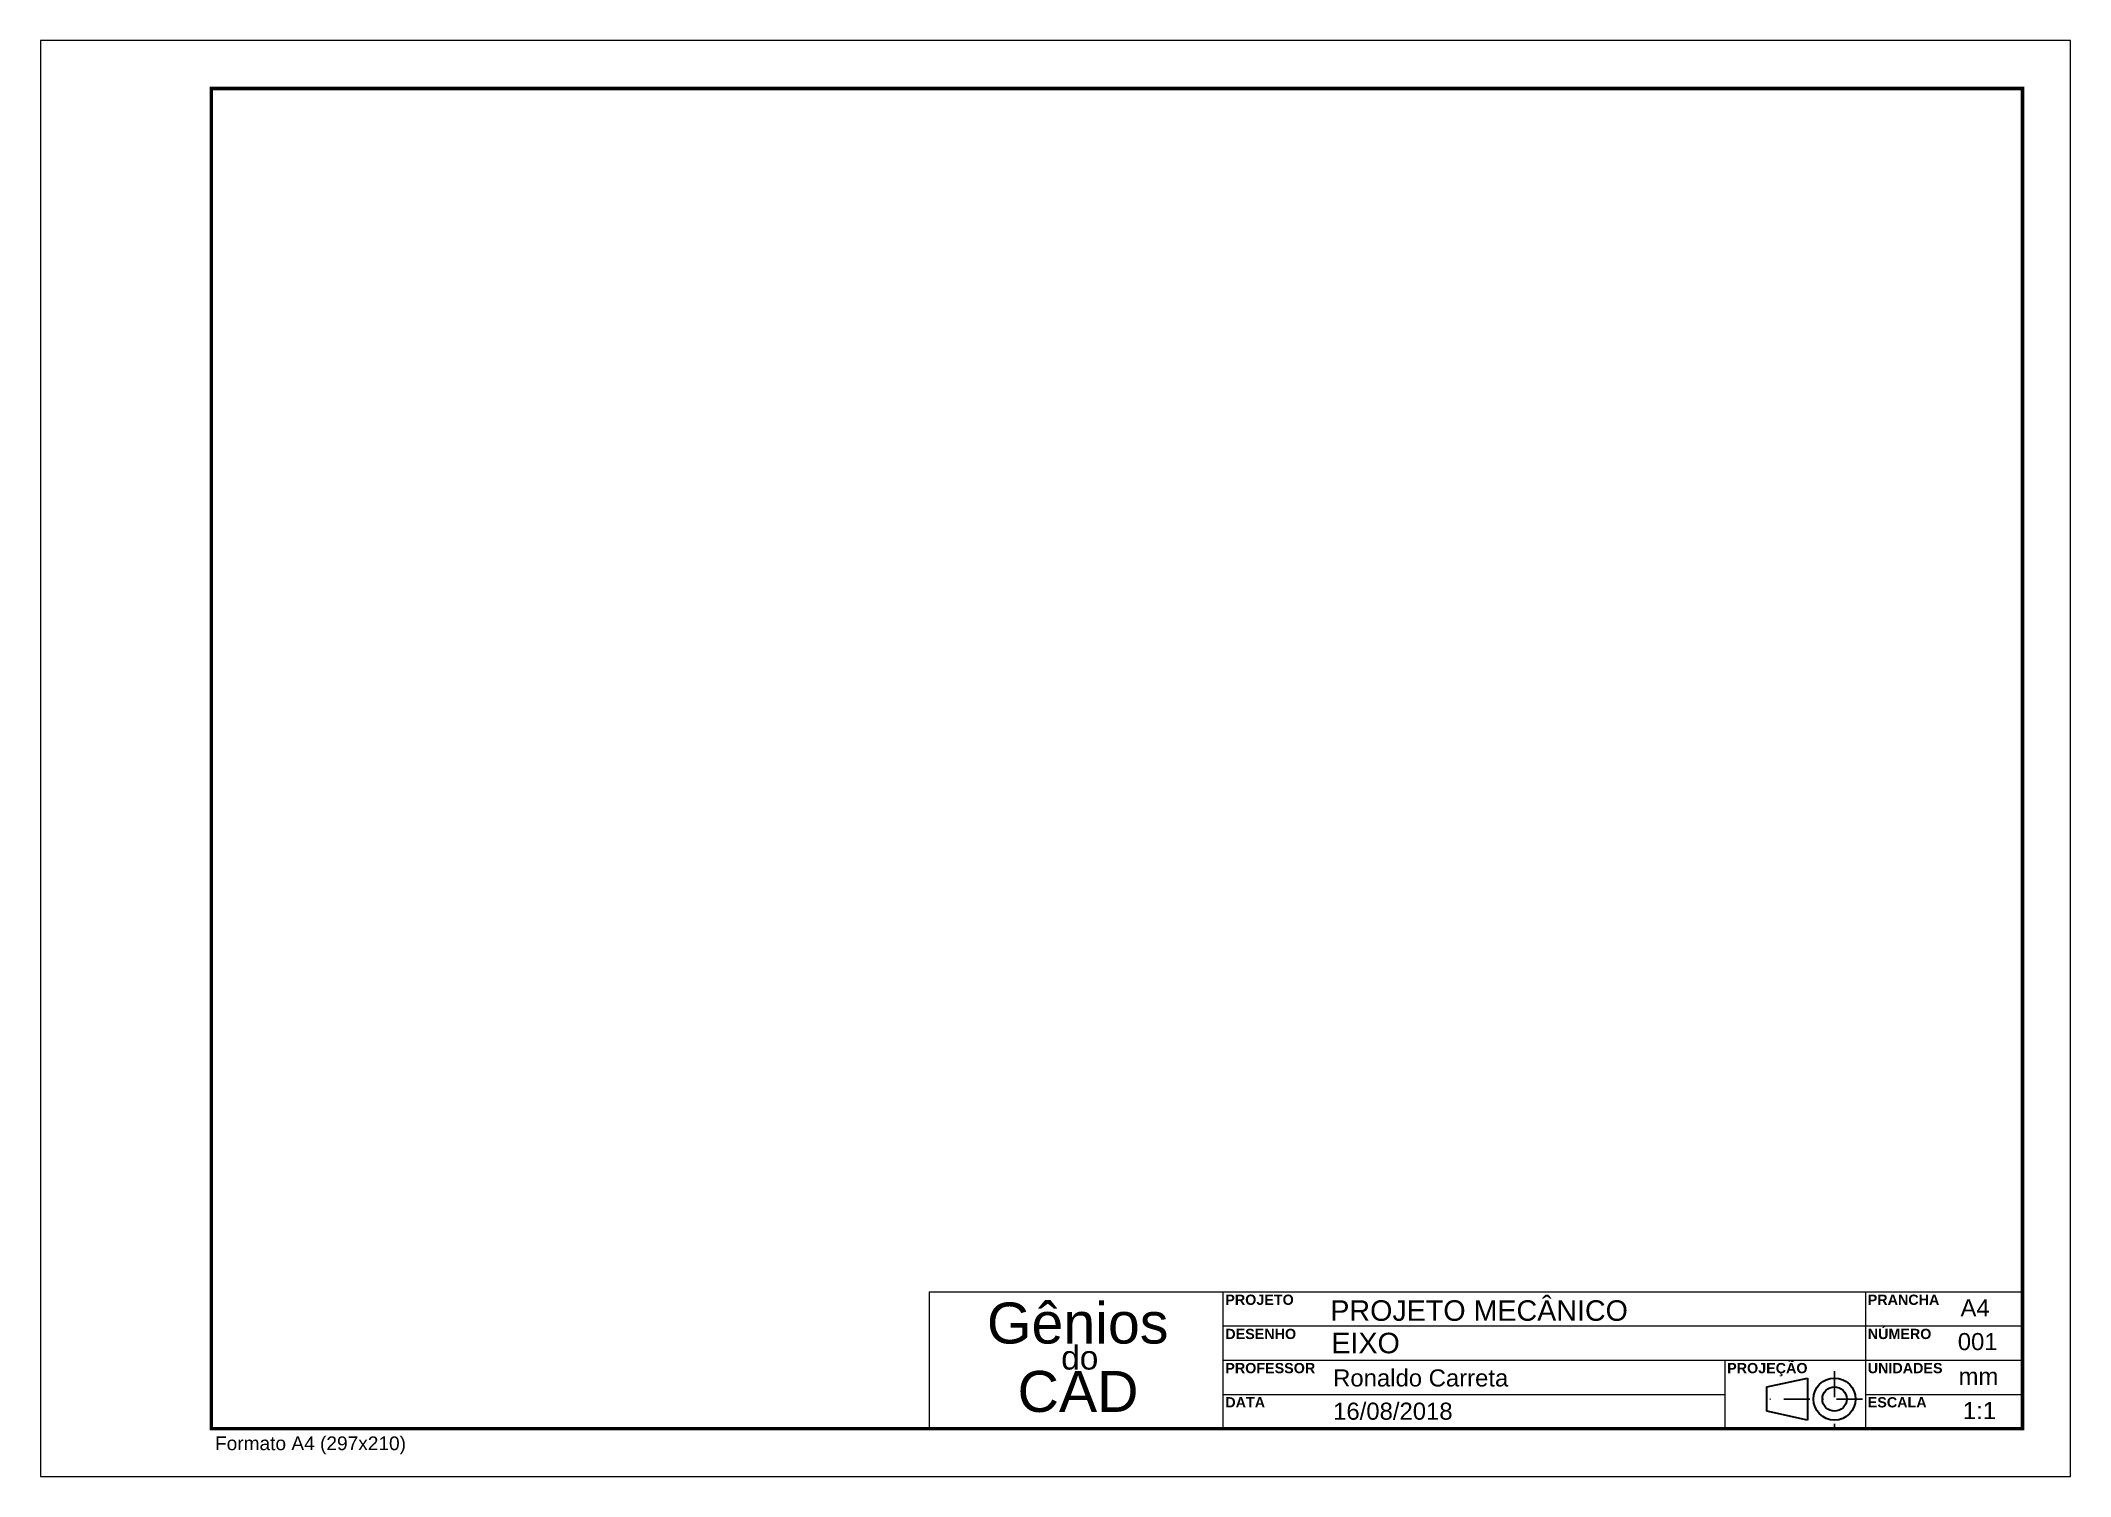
# Paper-space layout 'Eixo' of a CAD drawing. Header units: millimetres. Extents: x -13 to 284, y 3 to 213.
import ezdxf
from ezdxf.enums import TextEntityAlignment as Align

# ---------------------------------------------------------------- set-up
doc = ezdxf.new("R2010")
doc.units = ezdxf.units.MM
doc.linetypes.add('DASHDOT', pattern=[25.4, 12.7, -6.35, 0, -6.35])
doc.layers.add('contorno', color=5, linetype='Continuous', lineweight=20)
doc.layers.add('formato', color=116, linetype='Continuous', lineweight=20)
doc.layers.add('texto', color=102, linetype='Continuous')
doc.styles.get("Standard").update_dxf_attribs({"font": 'arial.ttf'})
doc.styles.add('Texto', font='')
doc.styles.get('Texto').set_extended_font_data('Arial', bold=True)

# ---------------------------------------------------------------- blocks, each defined once
blk = doc.blocks.new('legenda')
at = {"layer": 'formato'}
for p, q in [((-160, 20), (-160, 0)), ((-160, 20), (0, 20)), ((-117, 20), (-117, 0)), ((-23, 20), (-23, 0)), ((-23, 20), (0, 20)), ((0, 0), (0, 20)), ((-117, 15), (0, 15)), ((-117, 10), (-63, 10)), ((-117, 10), (0, 10)), ((-43.56, 10), (-43.56, 0)), ((-117, 5), (-43.56, 5)), ((-23, 5), (0, 5)), ((-160, 0), (0, 0))]:
    blk.add_line(p, q, dxfattribs=at)
at = {"layer": 'texto', "lineweight": 30}
for p, q in [((-37.4, 6.09), (-31.48, 7.39)), ((-37.4, 2.53), (-37.4, 6.09)), ((-31.48, 7.39), (-31.48, 1.22)), ((-31.48, 1.22), (-37.4, 2.53))]:
    blk.add_line(p, q, dxfattribs=at)
at = {"layer": 'texto', "linetype": 'DASHDOT', "ltscale": 0.3}
for p, q in [((-27.51, 8.39), (-27.51, 0.22)), ((-23.42, 4.31), (-38.4, 4.31))]:
    blk.add_line(p, q, dxfattribs=at)
at = {"layer": 'texto', "lineweight": 30}
for radius in [3.08, 1.78]:
    blk.add_circle((-27.51, 4.31), radius, dxfattribs=at)
at = {"layer": 'texto', "attachment_point": 1}
for s, width, insert, char_height in [('\\pi8.60509;Gênios \\P\\pi13.08258;CAD', 42.9987, (-160.13, 18.43), 6), ('\\pi7.49558;do ', 20.0812, (-148.16, 12.13), 3.5)]:
    blk.add_mtext_dynamic_manual_height_columns(s, width=width, gutter_width=17.5, heights=[0], dxfattribs=dict(at, insert=insert, char_height=char_height))
at = {"layer": 'texto', "char_height": 1.5, "attachment_point": 1, "style": 'Texto'}
for s, insert in [('PROJETO', (-116.65, 19.59)), ('PRANCHA', (-22.65, 19.59)), ('NÚMERO', (-22.65, 14.59)), ('DESENHO', (-116.65, 14.59)), ('PROFESSOR', (-116.65, 9.59)), ('PROJEÇÃO', (-43.22, 9.59)), ('UNIDADES', (-22.65, 9.59)), ('DATA', (-116.65, 4.59)), ('ESCALA', (-22.65, 4.59))]:
    blk.add_mtext_dynamic_manual_height_columns(s, width=88, gutter_width=12.5, heights=[0], dxfattribs=dict(at, insert=insert))
at = {"layer": 'texto'}
for tag, height, p in [('NOME.PROJETO', 3, (-101.28, 17.26)), ('NOME.DESENHO', 3, (-101.13, 12.51)), ('RONALDO.CARRETA', 2.5, (-100.87, 7.4)), ('DD/MM/AAAA', 2.5, (-100.87, 2.54))]:
    blk.add_attdef(tag, text='', height=height, dxfattribs=at).set_placement(p, align=Align.MIDDLE_LEFT)
for tag, p in [('A4', (-6.94, 17.65)), ('N.DES', (-6.56, 12.72)), ('MM', (-6.45, 7.63)), ('1:1', (-6.31, 2.63))]:
    blk.add_attdef(tag, text='', height=2.5, dxfattribs=at).set_placement(p, align=Align.MIDDLE_CENTER)

psp = doc.layouts.new('Eixo')

# ---------------------------------------------------------------- linework, layer by layer
at = {"layer": 'formato'}
for p, q in [((284.04, 212.67), (-12.96, 212.67)), ((-12.96, 212.67), (-12.96, 2.67)), ((284.04, 2.67), (284.04, 212.67)), ((-12.96, 2.67), (284.04, 2.67))]:
    psp.add_line(p, q, dxfattribs=at)
at = {"layer": 'formato', "const_width": 0.5}
psp.add_lwpolyline([(277.04, 9.67), (277.04, 205.67), (12.04, 205.67), (12.04, 9.67)], close=True, dxfattribs=at)

# ---------------------------------------------------------------- block references
at = {"layer": 'contorno'}
psp.add_blockref('legenda', (277.04, 9.67), dxfattribs=at).add_auto_attribs({'1:1': '1:1', 'MM': 'mm', 'N.DES': '001', 'A4': 'A4', 'DD/MM/AAAA': '16/08/2018', 'RONALDO.CARRETA': 'Ronaldo Carreta', 'NOME.DESENHO': 'EIXO', 'NOME.PROJETO': 'PROJETO MECÂNICO'})

# ---------------------------------------------------------------- texts
at = {"layer": 'texto', "insert": (12.56, 8.51), "char_height": 2, "attachment_point": 1, "style": 'Texto'}
psp.add_mtext_dynamic_manual_height_columns('{\\fArial|b0|i0|c0|p34;Formato A4 (297x210)}', width=88, gutter_width=12.5, heights=[0], dxfattribs=at)

doc.saveas('drawing.dxf')
